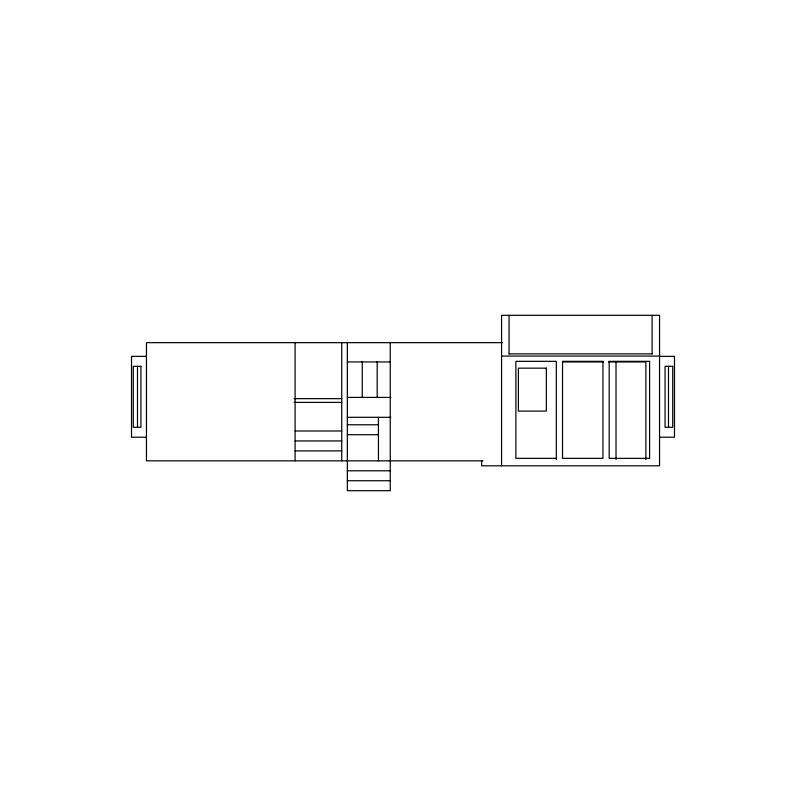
<?xml version="1.0" encoding="UTF-8"?>
<svg xmlns="http://www.w3.org/2000/svg" width="806" height="806" viewBox="0 0 806 806"><rect width="100%" height="100%" fill="white"/><g stroke="black" fill="none" stroke-linecap="round" stroke-linejoin="round"><path stroke-width="1.21" d="M502.35 342.671L146.45 342.671L146.45 460.841L482.925 460.841M509.039 353.864L652.094 353.864M501.574 356.071L659.55 356.071M146.45 356.353L131.519 356.353L131.519 437.205L146.45 437.205M659.55 356.353L674.481 356.353L674.481 437.205L659.55 437.205M347.336 361.954L390.245 361.954M562.528 361.954L603.573 361.954M608.55 361.954L645.868 361.954L645.868 459.591M347.336 397.398L390.87 397.398M294.14 398.648L341.734 398.648M294.14 402.375L341.734 402.375M347.336 417.307L390.87 417.307M347.336 424.772L378.437 424.772M295.097 430.988L341.734 430.988M347.336 434.716L378.437 434.716M295.097 440.942L341.734 440.942M295.097 450.886L341.734 450.886M556.311 458.352L515.88 458.352L515.88 361.33L556.311 361.33L556.311 459.591M347.336 470.795L390.245 470.795M347.336 480.739L390.245 480.739M668.496 366.307L668.496 427.261M652.094 315.307L652.094 353.985M616.016 361.954L616.016 459.591M509.039 315.307L509.039 353.985M501.574 465.818L501.574 315.307L659.55 315.307L659.55 465.818L481.676 465.818L481.676 460.841M390.245 342.671L390.245 490.693L347.336 490.693L347.336 342.671M378.437 417.307L378.437 460.841M377.188 361.33L377.188 397.398M362.267 361.33L362.267 397.398M341.734 342.671L341.734 460.841M295.097 342.671L295.097 460.841M137.504 366.307L137.504 427.261M602.959 361.33L562.528 361.33L562.528 458.352L602.959 458.352L602.959 361.33M649.606 361.33L609.175 361.33L609.175 458.352L649.606 458.352L649.606 361.33M140.929 366.307L133.282 366.307L133.282 427.261L140.929 427.261L140.929 366.307M672.718 366.307L665.071 366.307L665.071 427.261L672.718 427.261L672.718 366.307M546.357 368.171L518.369 368.171L518.369 411.09L546.357 411.09L546.357 368.171"/></g></svg>
